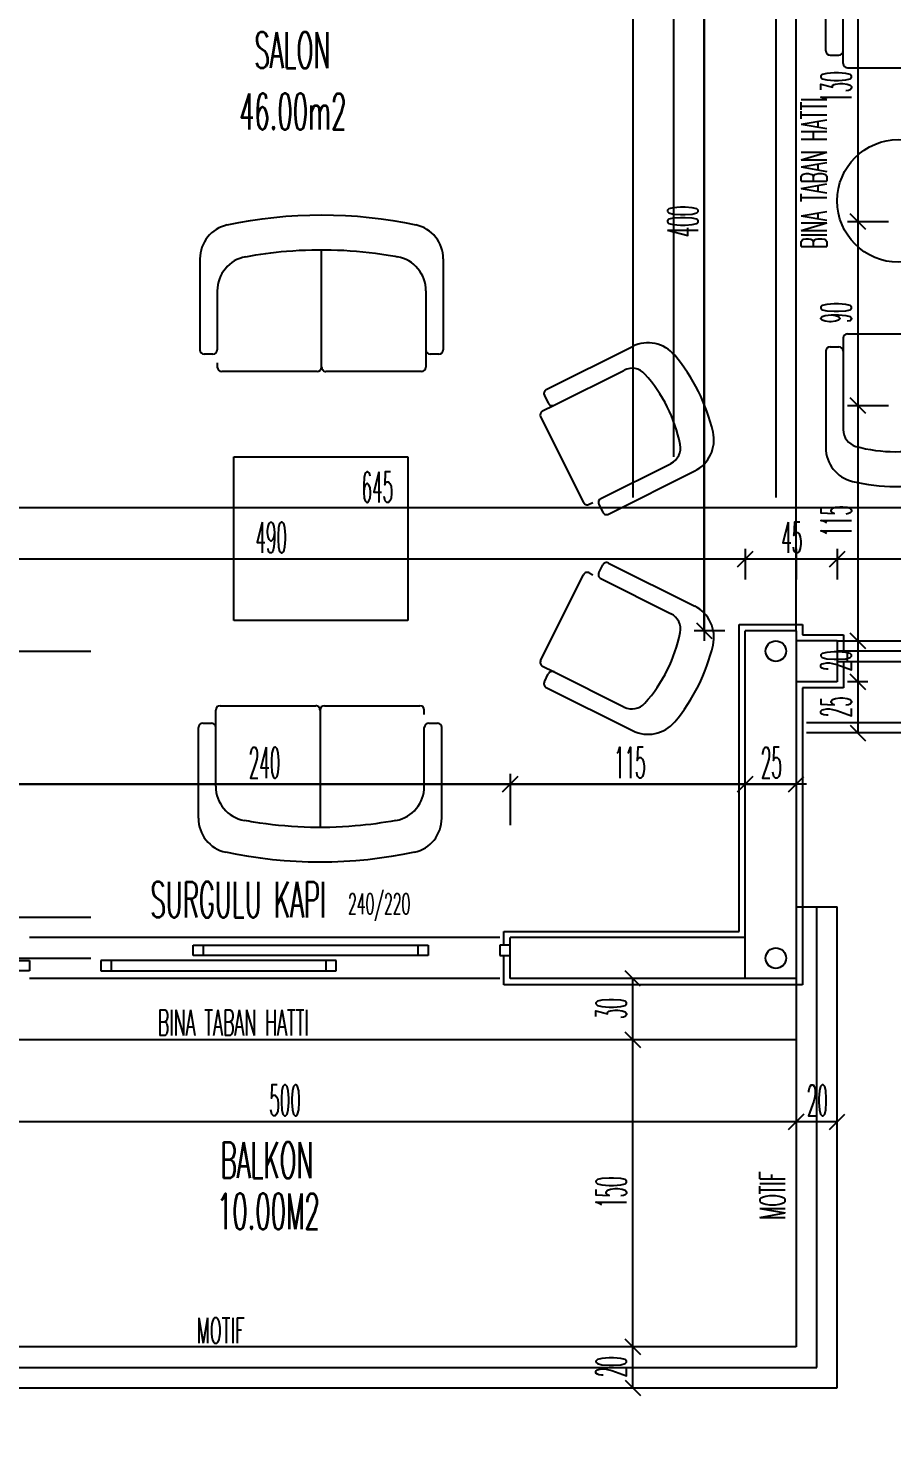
# Model space of a CAD drawing. Extents: x 78 to 306, y -397 to 18.
# Drawn here: x 276.542 to 276.6265, y -396.7722 to -396.6347 of the extents above; entities that cross this region are included whole.
import ezdxf

# ---------------------------------------------------------------- set-up
doc = ezdxf.new("R2010")
doc.units = 0
doc.header["$LTSCALE"] = 0.5
doc.header["$MEASUREMENT"] = 0
doc.linetypes.add('DASHDOT2', pattern=[0.5, 0.25, -0.125, 0, -0.125])
doc.linetypes.add('DOT2', pattern=[0.125, 0, -0.125])
doc.layers.get('0').update_dxf_attribs({"linetype": 'CONTINUOUS'})
for name, color, linetype in [('AKS', 5, 'DASHDOT2'), ('ASHADE', 7, 'CONTINUOUS'), ('DUVAR', 6, 'CONTINUOUS'), ('IZDUSUM', 2, 'DOT2'), ('KAPI', 1, 'CONTINUOUS'), ('KOLON', 4, 'CONTINUOUS'), ('MERDIVEN', 3, 'CONTINUOUS'), ('OLCU', 31, 'CONTINUOUS'), ('SIVA', 7, 'CONTINUOUS'), ('TEFRIS', 11, 'CONTINUOUS')]:
    doc.layers.add(name, color=color, linetype=linetype)
doc.styles.add('ICMEKAN', font='romans.shx', dxfattribs={"width": 0.55, "height": 0.2})
doc.styles.add('OLCU', font='romans.shx', dxfattribs={"width": 0.6, "height": 0.125})
doc.styles.add('OLCUIC', font='ROMANS.SHX', dxfattribs={"width": 0.4, "height": 0.15})

msp = doc.modelspace()

# ---------------------------------------------------------------- linework, layer by layer
at = {"color": 0, "linetype": 'ByBlock'}
for p, q in [((276.623893941935, -396.6543098737721), (276.622393941935, -396.6528098737721)), ((276.622393941935, -396.6528098737721), (276.623893941935, -396.6543098737721)), ((276.623893941935, -396.6723098737721), (276.622393941935, -396.6708098737721)), ((276.622393941935, -396.6708098737721), (276.623893941935, -396.6723098737721)), ((276.611393941935, -396.6873098737721), (276.612893941935, -396.6858098737721)), ((276.612893941935, -396.6858098737721), (276.611393941935, -396.6873098737721)), ((276.620393941935, -396.6873098737721), (276.621893941935, -396.6858098737721)), ((276.621893941935, -396.6858098737721), (276.620393941935, -396.6873098737721)), ((276.607393941935, -396.6928098737721), (276.608893941935, -396.6943098737721)), ((276.623893941935, -396.6953098737721), (276.622393941935, -396.6938098737721)), ((276.622393941935, -396.6938098737721), (276.623893941935, -396.6953098737721)), ((276.623893941935, -396.6993098737721), (276.622393941935, -396.6978098737721)), ((276.622393941935, -396.6978098737721), (276.623893941935, -396.6993098737721)), ((276.622393941935, -396.7028098737721), (276.623893941935, -396.7043098737721)), ((276.589893941935, -396.7078098737721), (276.588393941935, -396.7093098737721)), ((276.588393941935, -396.7093098737721), (276.589893941935, -396.7078098737721)), ((276.612893941935, -396.7078098737721), (276.611393941935, -396.7093098737721)), ((276.611393941935, -396.7093098737721), (276.612893941935, -396.7078098737721)), ((276.616393941935, -396.7093098737721), (276.617893941935, -396.7078098737721)), ((276.601893941935, -396.7283098737721), (276.600393941935, -396.7268098737721)), ((276.600393941935, -396.7328098737721), (276.601893941935, -396.7343098737721)), ((276.601893941935, -396.7343098737721), (276.600393941935, -396.7328098737721)), ((276.616393941935, -396.7423098737721), (276.617893941935, -396.7408098737721)), ((276.617893941935, -396.7408098737721), (276.616393941935, -396.7423098737721)), ((276.620393941935, -396.7423098737721), (276.621893941935, -396.7408098737721)), ((276.600393941935, -396.7628098737721), (276.601893941935, -396.7643098737721)), ((276.601893941935, -396.7643098737721), (276.600393941935, -396.7628098737721)), ((276.600393941935, -396.7668098737721), (276.601893941935, -396.7683098737721))]:
    msp.add_line(p, q, dxfattribs=at)
at = {"layer": 'AKS'}
for p, q in [((276.6051439419354, -396.3515598737721), (276.6051439419354, -396.8395598737721)), ((276.6011439419353, -396.3555598737721), (276.6011439419353, -396.8355598737721)), ((276.6151439419353, -396.3555598737721), (276.6151439419353, -396.8355598737721)), ((276.4231439419353, -396.6955598737721), (276.7191439419346, -396.6955598737721)), ((276.4231439419353, -396.7215598737721), (276.7151439419353, -396.7215598737721)), ((276.4231439419353, -396.7255598737721), (276.7191439419346, -396.7255598737721))]:
    msp.add_line(p, q, dxfattribs=at)
at = {"layer": 'ASHADE'}
for centre in [(276.6151439419353, -396.6955598737721), (276.6151439419353, -396.7255598737721)]:
    msp.add_circle(centre, 0.0009999999999999432, dxfattribs=at)
at = {"layer": 'DUVAR'}
for p, q in [((276.6211439419361, -396.6945598737813), (276.6171439419347, -396.6945598737813)), ((276.6211439419361, -396.6945598737813), (276.6211439419361, -396.6985598737809)), ((276.6211439419361, -396.6985598737812), (276.6171439419347, -396.6985598737812)), ((276.589143941935, -396.7275598737812), (276.589143941935, -396.7235598737807)), ((276.6121439419383, -396.7235598737808), (276.589143941935, -396.7235598737807)), ((276.6121439419384, -396.7275598737812), (276.589143941935, -396.7275598737812))]:
    msp.add_line(p, q, dxfattribs=at)
at = {"layer": 'IZDUSUM', "ltscale": 0.6}
for p, q in [((276.6171439419346, -396.6935598737813), (276.6171439419346, -396.6095598737721)), ((276.651143941935, -396.7025598737721), (276.618143941935, -396.7025598737721)), ((276.6171439419343, -396.7335598737814), (276.5121439419348, -396.7335598737814))]:
    msp.add_line(p, q, dxfattribs=at)
at = {"layer": 'KAPI'}
for p, q in [((276.6211439419361, -396.6945598737813), (276.6431439419367, -396.6945598737813)), ((276.6451439419366, -396.6955598737811), (276.6211439419364, -396.6955598737811)), ((276.6221439419364, -396.6965598737808), (276.6221439419364, -396.6955598737811)), ((276.6211439419364, -396.6965598737808), (276.6451439419366, -396.6965598737808)), ((276.652143941935, -396.7035598737721), (276.618143941935, -396.7035598737721)), ((276.588143941935, -396.7235598737813), (276.5421439419351, -396.7235598737813)), ((276.5581439419351, -396.7253098737815), (276.5581439419351, -396.7243098737814)), ((276.5581439419351, -396.7243098737814), (276.5811439419352, -396.7243098737814)), ((276.5591439419351, -396.7243098737814), (276.5591439419351, -396.7253098737815)), ((276.5801439419351, -396.7243098737814), (276.5801439419351, -396.7253098737815)), ((276.5811439419352, -396.7243098737814), (276.5811439419352, -396.7253098737815)), ((276.589143941935, -396.7243098737814), (276.588143941935, -396.7243098737814)), ((276.588143941935, -396.7243098737814), (276.588143941935, -396.7253098737815)), ((276.5411439419351, -396.7258098737817), (276.5421439419351, -396.7258098737817)), ((276.5421439419351, -396.7258098737817), (276.5421439419351, -396.7268098737817)), ((276.549143941935, -396.7258098737817), (276.549143941935, -396.7268098737817)), ((276.5721439419351, -396.7258098737817), (276.549143941935, -396.7258098737817)), ((276.5501439419351, -396.7258098737817), (276.5501439419351, -396.7268098737817)), ((276.5811439419352, -396.7253098737815), (276.5581439419351, -396.7253098737815)), ((276.571143941935, -396.7258098737817), (276.571143941935, -396.7268098737817)), ((276.5721439419351, -396.7268098737817), (276.5721439419351, -396.7258098737817)), ((276.588143941935, -396.7253098737815), (276.589143941935, -396.7253098737815)), ((276.5421439419351, -396.7268098737817), (276.5411439419351, -396.7268098737817)), ((276.588143941935, -396.7275598737812), (276.5421439419351, -396.7275598737812)), ((276.549143941935, -396.7268098737817), (276.5721439419351, -396.7268098737817)), ((276.6171439419346, -396.7275598737812), (276.6171439419346, -396.7635598737864)), ((276.6171439419346, -396.7635598737864), (276.516143941935, -396.7635598737864))]:
    msp.add_line(p, q, dxfattribs=at)
at = {"layer": 'KOLON'}
for p, q in [((276.6121439419384, -396.7275598737772), (276.6121439419373, -396.6935598737813)), ((276.6171439419353, -396.6935598737772), (276.6121439419353, -396.6935598737772)), ((276.6171439419353, -396.6935598737772), (276.6171439419353, -396.7275598737772)), ((276.6171439419353, -396.7275598737772), (276.6121439419384, -396.7275598737772))]:
    msp.add_line(p, q, dxfattribs=at)
at = {"layer": 'MERDIVEN', "ltscale": 1.4}
msp.add_line((276.617143941935, -396.7205598737721), (276.6211439419336, -396.7205598737721), dxfattribs=at)
at = {"layer": 'MERDIVEN', "linetype": 'ByBlock'}
for p, q in [((276.6191439419345, -396.7655598737863), (276.6191439419337, -396.7205598737721)), ((276.6211439419349, -396.7675598737864), (276.6211439419342, -396.7205598737721))]:
    msp.add_line(p, q, dxfattribs=at)
at = {"layer": 'MERDIVEN'}
for p, q in [((276.5141439419355, -396.7655598737865), (276.6191439419345, -396.7655598737863)), ((276.5121439419351, -396.7675598737864), (276.6211439419349, -396.7675598737864))]:
    msp.add_line(p, q, dxfattribs=at)
at = {"layer": 'OLCU', "ltscale": 1.4}
for p, q in [((276.608143941935, -396.4985598737721), (276.608143941935, -396.6945598737721)), ((276.623143941935, -396.4985598737721), (276.623143941935, -396.7035598737721)), ((276.608143941935, -396.6935598737721), (276.608143941935, -396.6135598737721)), ((276.623143941935, -396.6275598737721), (276.623143941935, -396.6535598737721)), ((276.622143941935, -396.6535598737721), (276.626143941935, -396.6535598737721)), ((276.623143941935, -396.6535598737721), (276.623143941935, -396.6715598737721)), ((276.622143941935, -396.6715598737721), (276.626143941935, -396.6715598737721)), ((276.623143941935, -396.6715598737721), (276.623143941935, -396.6945598737721)), ((276.644143941935, -396.6815598737721), (276.513143941935, -396.6815598737721)), ((276.643143941935, -396.6815598737721), (276.514143941935, -396.6815598737721)), ((276.612143941935, -396.6855598737721), (276.612143941935, -396.6885598737721)), ((276.617143941935, -396.6855598737721), (276.617143941935, -396.6885598737721)), ((276.621143941935, -396.6855598737721), (276.621143941935, -396.6885598737721)), ((276.653143941935, -396.6865598737721), (276.511143941935, -396.6865598737721)), ((276.612143941935, -396.6865598737721), (276.514143941935, -396.6865598737721)), ((276.621143941935, -396.6865598737721), (276.612143941935, -396.6865598737721)), ((276.643143941935, -396.6865598737721), (276.621143941935, -396.6865598737721)), ((276.610143941935, -396.6935598737721), (276.607143941935, -396.6935598737721)), ((276.623143941935, -396.6945598737721), (276.623143941935, -396.6985598737721)), ((276.624143941935, -396.6985598737721), (276.622143941935, -396.6985598737721)), ((276.623143941935, -396.6985598737721), (276.623143941935, -396.7035598737721)), ((276.589143941935, -396.7075598737721), (276.589143941935, -396.7125598737721)), ((276.618143941935, -396.7085598737721), (276.511143941935, -396.7085598737721)), ((276.541143941935, -396.7085598737721), (276.589143941935, -396.7085598737721)), ((276.589143941935, -396.7085598737721), (276.612143941935, -396.7085598737721)), ((276.612143941935, -396.7085598737721), (276.617143941935, -396.7085598737721)), ((276.601143941935, -396.7335598737721), (276.601143941935, -396.7275598737721)), ((276.601143941935, -396.7635598737721), (276.601143941935, -396.7335598737721)), ((276.617143941935, -396.7415598737721), (276.517143941935, -396.7415598737721)), ((276.621143941935, -396.7415598737721), (276.617143941935, -396.7415598737721)), ((276.601143941935, -396.7675598737721), (276.601143941935, -396.7635598737721))]:
    msp.add_line(p, q, dxfattribs=at)
at = {"layer": 'SIVA', "ltscale": 1.4}
for p, q in [((276.6115439419382, -396.7229598737808), (276.6115439419373, -396.6929598737772)), ((276.6115439419373, -396.6929598737772), (276.6177439419353, -396.6929598737772)), ((276.6177439419353, -396.6929598737772), (276.6177439419353, -396.6939598737813)), ((276.6177439419353, -396.6939598737813), (276.6217439419361, -396.6939598737813)), ((276.6217439419361, -396.6939598737813), (276.6217439419361, -396.6955598737811)), ((276.6217439419361, -396.6965598737808), (276.6217439419361, -396.6991598737812)), ((276.6217439419361, -396.6991598737812), (276.6177439419353, -396.6991598737812)), ((276.6177439419353, -396.6991598737812), (276.6177439419353, -396.7281598737772)), ((276.588543941935, -396.7243098737814), (276.588543941935, -396.7229598737807)), ((276.588543941935, -396.7229598737807), (276.6115439419382, -396.7229598737808)), ((276.588543941935, -396.7281598737814), (276.588543941935, -396.7253098737815)), ((276.6121439419384, -396.7281598737772), (276.588543941935, -396.7281598737814)), ((276.6177439419353, -396.7281598737772), (276.6121439419384, -396.7281598737772))]:
    msp.add_line(p, q, dxfattribs=at)
at = {"layer": 'TEFRIS'}
for p, q in [((276.6200189419355, -396.6368791477195), (276.6200189419357, -396.6274548580265)), ((276.6217189419355, -396.6368791477195), (276.6217189419356, -396.6292615761457)), ((276.6217189419355, -396.6381348737722), (276.6217189419355, -396.6368791477195)), ((276.6204439419354, -396.6373041477195), (276.6212939419357, -396.6373041477195)), ((276.6221439419356, -396.6385598737724), (276.6314939419355, -396.6385598737724)), ((276.5588224463149, -396.6572298752939), (276.5588224463149, -396.6661032537817)), ((276.5707224532544, -396.667803260721), (276.5707226406194, -396.6563283136837)), ((276.5826224463149, -396.6572298752939), (276.5826224463149, -396.6661032537817)), ((276.560522446315, -396.6603535940412), (276.560522446315, -396.6661032537817)), ((276.5809224463151, -396.660353594556), (276.5809224463151, -396.6661032537817)), ((276.6217189419355, -396.664984873772), (276.6217189419355, -396.6662405998247)), ((276.6221439419356, -396.6645598737718), (276.6314939419355, -396.6645598737718)), ((276.5600974463149, -396.6665282537815), (276.559247446315, -396.6665282537815)), ((276.5809224463151, -396.6661032537817), (276.5809224463151, -396.6678032537815)), ((276.5821974463151, -396.6665282537815), (276.5813474463149, -396.6665282537815)), ((276.592695265102, -396.6700048500553), (276.6011246060593, -396.6657901795768)), ((276.6200189419355, -396.6662405998247), (276.6200189419357, -396.6756648895177)), ((276.6204439419354, -396.6658155998247), (276.6212939419357, -396.6658155998247)), ((276.6217189419355, -396.6662405998247), (276.6217189419356, -396.6738581713985)), ((276.560522446315, -396.6673782537817), (276.560522446315, -396.6678032537815)), ((276.5702974532543, -396.6682282537816), (276.5609474463151, -396.6682282537816)), ((276.569872446315, -396.6682282399026), (276.569872446315, -396.6682282537816)), ((276.580497446315, -396.6682282537816), (276.5711474532545, -396.6682282537816)), ((276.5934555282142, -396.6715253762799), (276.6002688913593, -396.6681186947076)), ((276.6002688913593, -396.6681186947076), (276.6003151353677, -396.6680955727032)), ((276.5925051993238, -396.6705750473895), (276.5928853308801, -396.6713353105021)), ((276.5923323726882, -396.672086954043), (276.5934555282142, -396.6715253762799)), ((276.5921423069101, -396.6726571513774), (276.596323754028, -396.6810200456132)), ((276.6217189419356, -396.6738581713985), (276.6217189419355, -396.6739098737717)), ((276.5621439419397, -396.6925598737726), (276.5621439419397, -396.6765598737723)), ((276.5621439419397, -396.6765598737723), (276.5791439419398, -396.6765598737723)), ((276.5791439419398, -396.6765598737723), (276.5791439419398, -396.6925598737726)), ((276.5980171068884, -396.6806485336283), (276.6048304700335, -396.6772418520559)), ((276.5987773700007, -396.682169059853), (276.6072067109578, -396.6779543893744)), ((276.6048304700335, -396.6772418520559), (276.6048767140419, -396.6772187300516)), ((276.5968939513624, -396.6812101113914), (276.5972568437761, -396.6810286651843)), ((276.5978270411103, -396.6812187309625), (276.5982071726663, -396.6819789940748)), ((276.5978270411103, -396.6879010165831), (276.5982071726663, -396.6871407534707)), ((276.5987773700007, -396.6869506876926), (276.6072067109578, -396.6911653581711)), ((276.5921423069101, -396.6964625961678), (276.596323754028, -396.6880997019321)), ((276.5968939513624, -396.6879096361539), (276.5972568437761, -396.6880910823609)), ((276.5980171068884, -396.6884712139172), (276.6048304700335, -396.6918778954896)), ((276.6048304700335, -396.6918778954896), (276.6048767140419, -396.6919010174936)), ((276.5791439419398, -396.6925598737726), (276.5621439419397, -396.6925598737726)), ((276.5923323726882, -396.6970327935023), (276.5934555282142, -396.6975943712656)), ((276.5925051993238, -396.6985447001557), (276.5928853308801, -396.6977844370434)), ((276.5934555282142, -396.6975943712656), (276.6002688913593, -396.7010010528379)), ((276.592695265102, -396.6991148974899), (276.6011246060593, -396.7033295679685)), ((276.5603654375642, -396.7030164937642), (276.5603654375642, -396.7013164937643)), ((276.5607904375643, -396.7008914937642), (276.5701404306247, -396.7008914937642)), ((276.5705654306249, -396.7013164868248), (276.5705652432599, -396.7127914338621)), ((276.5709904306249, -396.7008914937642), (276.5803404375641, -396.7008914937642)), ((276.5714154375643, -396.7008915076432), (276.5714154375643, -396.7008914937642)), ((276.5807654375643, -396.7017414937641), (276.5807654375643, -396.7013164937643)), ((276.6002688913593, -396.7010010528379), (276.6003151353677, -396.701024174842)), ((276.5590904375641, -396.7025914937643), (276.5599404375644, -396.7025914937643)), ((276.5811904375644, -396.7025914937643), (276.5820404375643, -396.7025914937643)), ((276.5586654375643, -396.7118898722519), (276.5586654375643, -396.7030164937642)), ((276.5603654375642, -396.7087661529898), (276.5603654375642, -396.7030164937642)), ((276.5807654375643, -396.7087661535047), (276.5807654375643, -396.7030164937642)), ((276.5824654375644, -396.7118898722519), (276.5824654375644, -396.7030164937642))]:
    msp.add_line(p, q, dxfattribs=at)
msp.add_circle((276.6271439419353, -396.6515598737721), 0.005999999999999943, dxfattribs=at)
for centre, radius, start, end in [((276.6204439419353, -396.636879147719), 0.000425, 180, 270), ((276.6212939419354, -396.6368791477192), 0.000425, 270, 0), ((276.6221439419353, -396.6381348737721), 0.000425, 180, 270), ((276.5622224463148, -396.6572298752939), 0.0034, 102.320217414795, 180), ((276.5792224463149, -396.6572298752939), 0.0034, 0, 77.67978258520498), ((276.563922446315, -396.6603535940412), 0.0034, 100.654923778133, 180), ((276.5775224463151, -396.660353594556), 0.0034, 0, 79.33859524219835), ((276.602645132284, -396.668831232026), 0.0034, 40.0649236088191, 116.5650511771508), ((276.6221439419353, -396.6649848737721), 0.000425, 90, 180), ((276.559247446315, -396.6661032537817), 0.000425, 180, 270), ((276.5600974463149, -396.6661032537817), 0.000425, 270, 0), ((276.5813474463149, -396.6661032537817), 0.000425, 180, 270), ((276.5821974463151, -396.6661032537817), 0.000425, 270, 0), ((276.5914986391958, -396.6782057941318), 0.0179645708089645, 13.06517874570795, 40.0649236088191), ((276.6204439419353, -396.6662405998252), 0.000425, 90, 180), ((276.6212939419354, -396.666240599825), 0.000425, 0, 90), ((276.5609474463151, -396.6678032537815), 0.000425, 180, 270), ((276.5702974532543, -396.6678032537815), 0.000425, 270, 359.9990644641347), ((276.5711474532545, -396.6678032537815), 0.000425, 179.9990644641347, 270), ((276.580497446315, -396.6678032537815), 0.000425, 270, 0), ((276.6010753984803, -396.6696160989279), 0.0017, 41.8899242149057, 116.5650511771508), ((276.5914986391958, -396.6782057941318), 0.0145645708089645, 11.24017813999114, 41.8899242149057), ((276.5928853308804, -396.6703849816111), 0.000425, 116.5650511771508, 206.5650511771508), ((276.5925224384664, -396.672467085599), 0.000425, 116.5650511771508, 206.5650511771508), ((276.5932654624364, -396.6711452447237), 0.000425, 206.5650511771508, 296.5650511771508), ((276.6234189419355, -396.6739098737719), 0.0017, 180, 254.6751269622046), ((276.6041164509296, -396.6756982038267), 0.0017, 296.5650511771508, 11.24017813999114), ((276.6056861847335, -396.6749133369246), 0.0034, 296.5650511771508, 13.06517874570795), ((276.6234189419355, -396.6756648895177), 0.0034, 180, 256.500127568342), ((276.6268189419355, -396.6615027313898), 0.0145645708089645, 254.6751269622046, 285.3248730371241), ((276.6268189419355, -396.6615027313898), 0.0179645708089645, 256.500127568342, 283.4998724313033), ((276.5982071726666, -396.681028665184), 0.000425, 116.5650511771508, 206.5650511771508), ((276.5967038855843, -396.6808299798348), 0.000425, 206.5650511771508, 296.5650511771508), ((276.5985873042229, -396.6817889282964), 0.000425, 206.5650511771508, 296.5650511771508), ((276.5985873042229, -396.6873308192492), 0.000425, 63.43494882284919, 153.4349488228492), ((276.5967038855843, -396.6882897677105), 0.000425, 63.43494882284919, 153.4349488228492), ((276.5982071726666, -396.6880910823612), 0.000425, 153.4349488228492, 243.4349488228492), ((276.6056861847335, -396.6942064106207), 0.0034, 346.934821254292, 63.43494882284919), ((276.6041164509296, -396.6934215437188), 0.0017, 348.7598218600089, 63.43494882284919), ((276.5914986391958, -396.6909139534137), 0.0145645708089645, 318.1100757850943, 348.7598218600089), ((276.5914986391958, -396.6909139534137), 0.0179645708089645, 319.9350763911809, 346.934821254292), ((276.5925224384664, -396.6966526619462), 0.000425, 153.4349488228492, 243.4349488228492), ((276.5928853308804, -396.6987347659342), 0.000425, 153.4349488228492, 243.4349488228492), ((276.5932654624364, -396.6979745028216), 0.000425, 63.43494882284919, 153.4349488228492), ((276.5607904375648, -396.7013164937643), 0.000425, 90, 180), ((276.5701404306253, -396.7013164937643), 0.000425, 359.9990644641347, 90), ((276.5709904306256, -396.7013164937643), 0.000425, 90, 179.9990644641347), ((276.5803404375648, -396.7013164937643), 0.000425, 0, 90), ((276.6010753984803, -396.6995036486177), 0.0017, 243.4349488228492, 318.1100757850943), ((276.5590904375647, -396.7030164937642), 0.000425, 90, 180), ((276.5599404375649, -396.7030164937642), 0.000425, 0, 90), ((276.5811904375649, -396.7030164937642), 0.000425, 90, 180), ((276.5820404375648, -396.7030164937642), 0.000425, 0, 90), ((276.602645132284, -396.7002885155194), 0.0034, 243.4349488228492, 319.9350763911809), ((276.5637654375647, -396.7087661529898), 0.0034, 180, 259.3385952421983), ((276.5773654375649, -396.7087661535047), 0.0034, 280.654923778133, 0), ((276.5620654375649, -396.7118898722519), 0.0034, 180, 257.679782585205), ((276.579065437565, -396.7118898722519), 0.0034, 282.320217414795, 0)]:
    msp.add_arc(centre, radius, start, end, dxfattribs=at)
at = {"layer": 'TEFRIS', "extrusion": (0, 0, -1)}
for centre, major_axis, ratio, start_param, end_param in [((276.5707224463149, -396.6713530876616), (-0.02867030817776864, 1.863720803769581e-16), 0.64264512839471, 1.243189524823915, 1.89840312876587), ((276.5705654375644, -396.6977666598842), (-0.02867030817777018, -8.802561051543602e-17), 0.6426451283946741, 4.384782178413722, 5.039995782355666)]:
    msp.add_ellipse(centre, major_axis=major_axis, ratio=ratio, start_param=start_param, end_param=end_param, dxfattribs=at)
at = {"layer": 'TEFRIS'}
for points in [[(276.5632938083859, -396.6570122149317), (276.564595575907, -396.6567673039498), (276.56593128024, -396.6565862418651), (276.5689363681905, -396.6563331849723), (276.5706135054243, -396.656294616049), (276.5739465249835, -396.6564208104439), (276.5756023226228, -396.6565855765562), (276.5775280284368, -396.656898923826), (276.5778407123518, -396.6569537865543), (276.5781514621982, -396.657012286576)], [(276.5779940754933, -396.7121075326141), (276.5766923079723, -396.712352443596), (276.5753566036392, -396.7125335056808), (276.5723515156888, -396.7127865625736), (276.570674378455, -396.7128251314967), (276.5673413588958, -396.7126989371019), (276.5656855612564, -396.7125341709897), (276.5637598554425, -396.7122208237198), (276.5634471715275, -396.7121659609915), (276.5631364216811, -396.7121074609698)]]:
    msp.add_open_spline(points, degree=3, knots=[1.285920119594737, 1.285920119594737, 1.285920119594737, 1.285920119594737, 1.440502931293953, 1.440502931293953, 1.629643993806033, 1.629643993806033, 1.818785056318113, 1.818785056318113, 1.855687639265202, 1.855687639265202, 1.855687639265202, 1.855687639265202], dxfattribs=at)

# ---------------------------------------------------------------- texts
at = {"layer": 'KAPI', "style": 'OLCU', "width": 0.5}
for s, rotation, p in [('BINA TABAN HATTI', 90.00000000179129, (276.6201220988747, -396.6562247411471)), ('BINA TABAN HATTI', 1.791288396601882e-09, (276.5546859494117, -396.7331096181348)), ('MOTIF', 89.99999999820871, (276.6160665527859, -396.7511109264564)), ('MOTIF', 1.791288396601882e-09, (276.5584909103892, -396.7632074353685))]:
    msp.add_text(s, height=0.002499999999999999, rotation=rotation, dxfattribs=at).set_placement(p)
at = {"layer": 'KAPI', "linetype": 'Continuous', "style": 'ICMEKAN', "width": 0.5}
msp.add_text('240/220', height=0.002, dxfattribs=at).set_placement((276.5733092857956, -396.7212544056695))
at = {"layer": 'MERDIVEN', "linetype": 'ByBlock', "style": 'OLCU', "width": 0.5}
for s, p in [('SALON', (276.5641451268281, -396.6385746577304)), ('46.00m2', (276.5626451268282, -396.6445746577305)), ('SURGULU KAPI', (276.5539800418344, -396.7215977712359)), ('BALKON', (276.5608393025286, -396.7470638609777)), ('10.00M2', (276.5604917174937, -396.7520638609775))]:
    msp.add_text(s, height=0.0035, dxfattribs=at).set_placement(p)
at = {"layer": 'OLCU', "style": 'OLCUIC', "width": 0.4}
for s, p in [('130', (276.622543941935, -396.6419884452006)), ('400', (276.607543941935, -396.655102730915)), ('90', (276.622543941935, -396.6635313023435)), ('115', (276.622543941935, -396.6843741594864)), ('20', (276.622543941935, -396.6975313023435)), ('25', (276.622543941935, -396.7020313023435)), ('30', (276.600543941935, -396.7315313023435)), ('150', (276.600543941935, -396.7499884452006)), ('20', (276.600543941935, -396.7665313023435))]:
    msp.add_text(s, height=0.003, rotation=90, dxfattribs=at).set_placement(p)
for s, p in [('645', (276.574630676917, -396.6810243420188)), ('490', (276.5642481599627, -396.6859502206827)), ('45', (276.6156725133636, -396.6859598737721)), ('240', (276.5636010847921, -396.7079598737721)), ('115', (276.5993296562207, -396.7079598737721)), ('25', (276.6136725133636, -396.7079598737721)), ('500', (276.5656010847921, -396.7409598737721)), ('20', (276.6181725133636, -396.7409598737721))]:
    msp.add_text(s, height=0.003, dxfattribs=at).set_placement(p)

doc.saveas('drawing.dxf')
